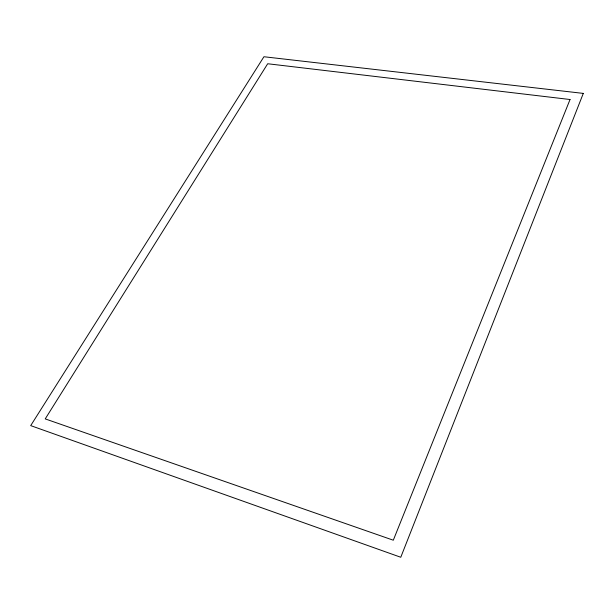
<?xml version="1.0" encoding="UTF-8"?>
<svg xmlns="http://www.w3.org/2000/svg" width="614" height="614" viewBox="0 0 614 614"><rect width="100%" height="100%" fill="white"/><g stroke="black" fill="none" stroke-linecap="round" stroke-linejoin="round"><path stroke-width="0.92" d="M583.3 93.397L400.773 557.259L30.7 425.617L263.936 56.741L583.3 93.397M570.038 99.514L393.305 540.213L45.221 418.894L267.696 63.749L570.038 99.514"/></g></svg>
